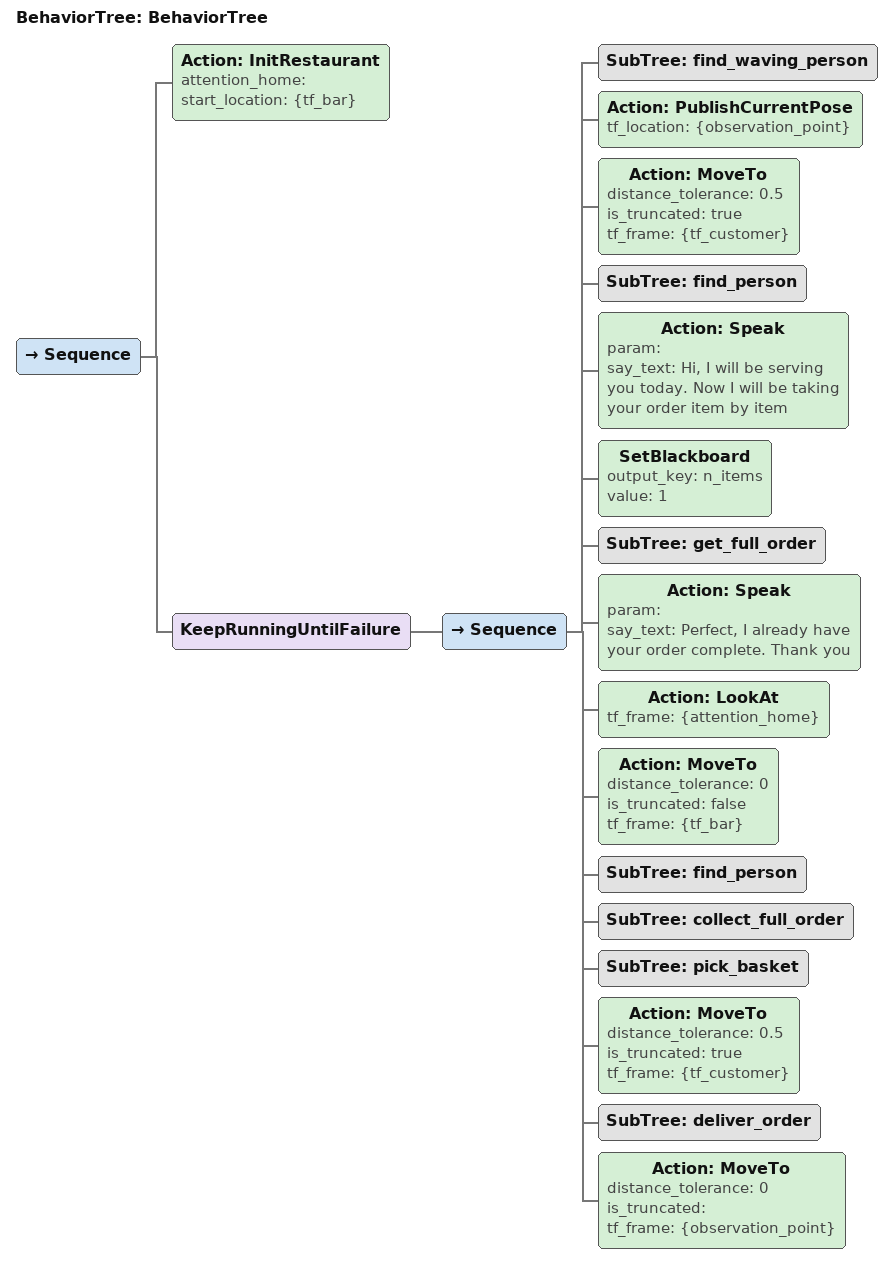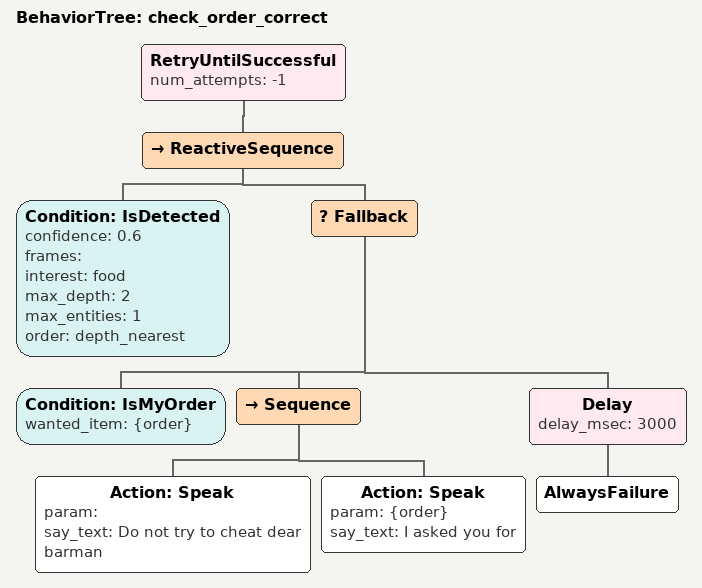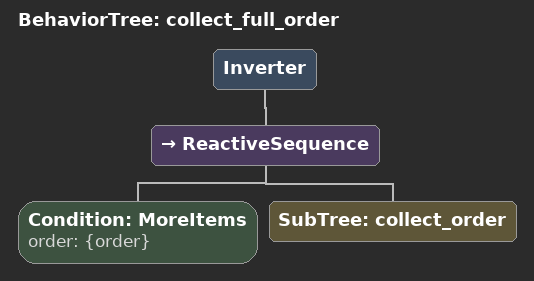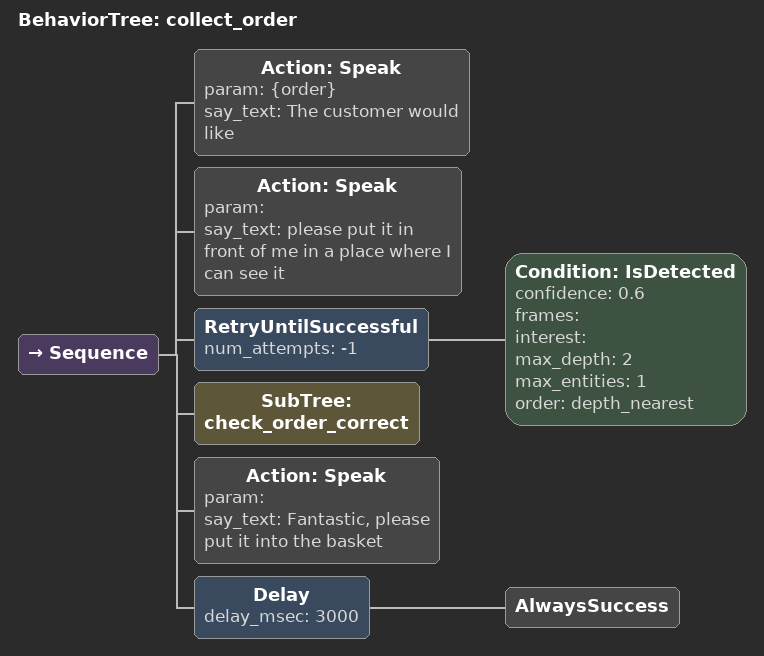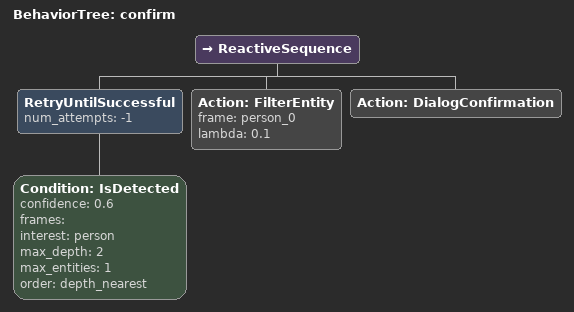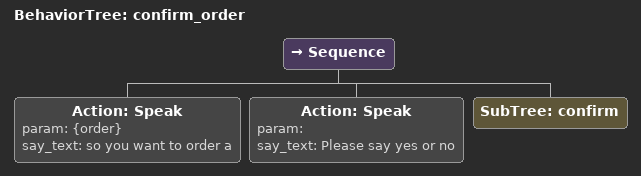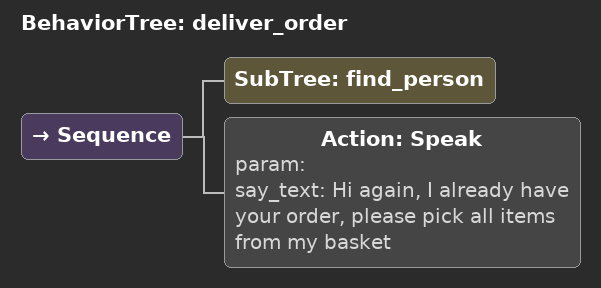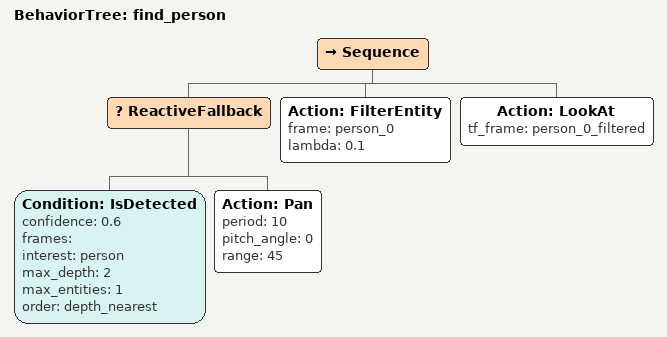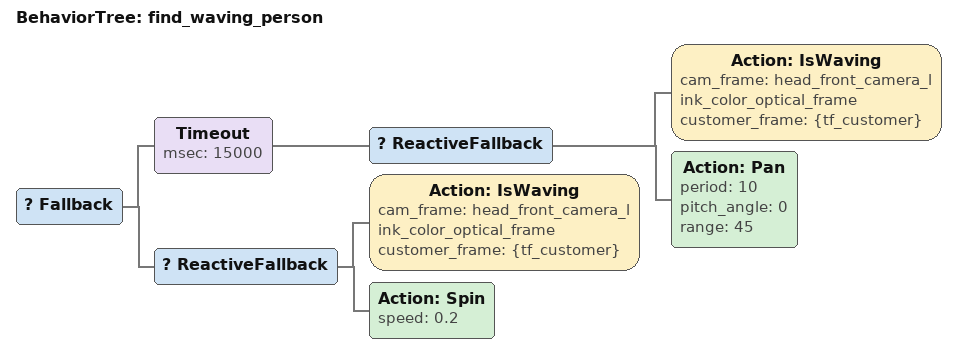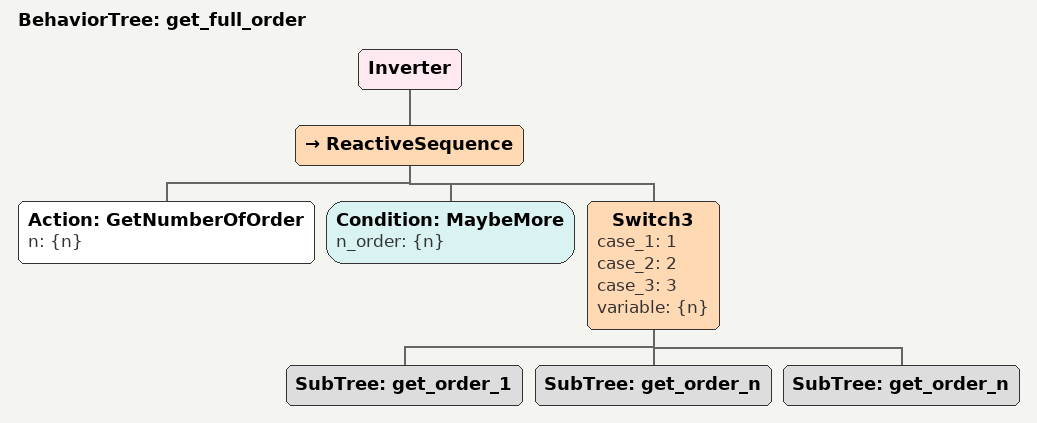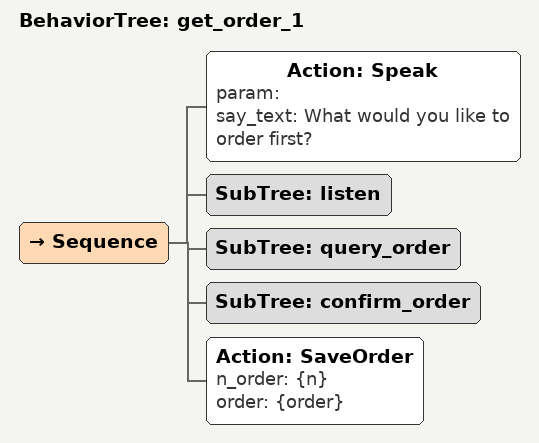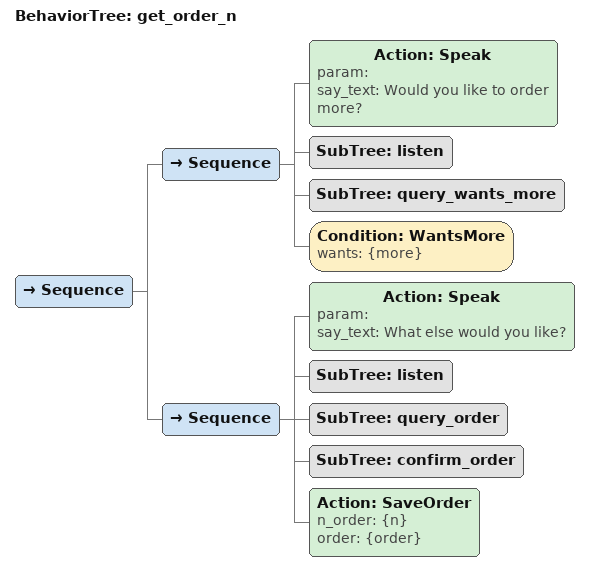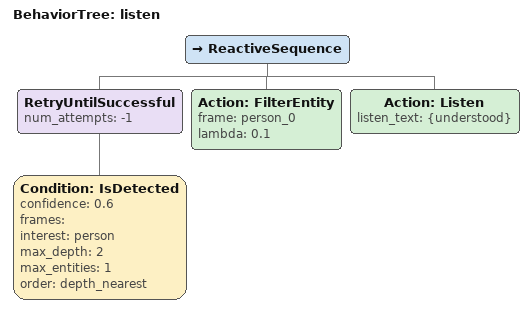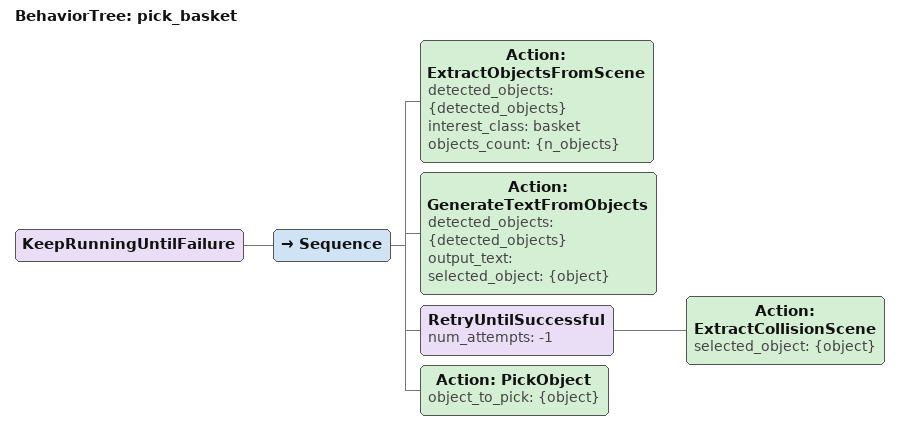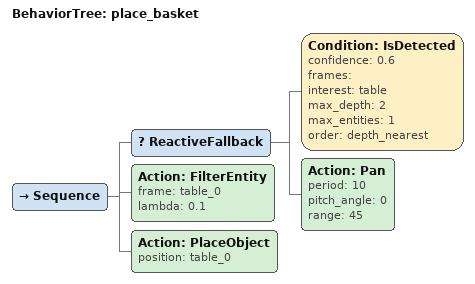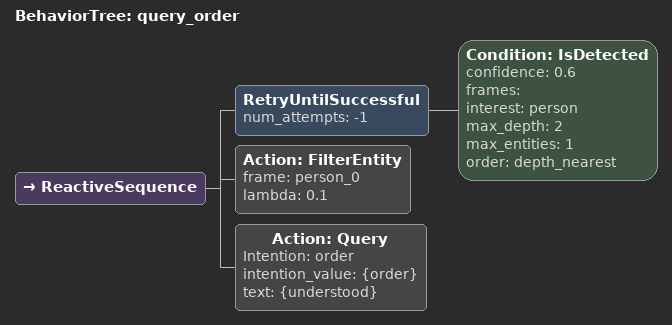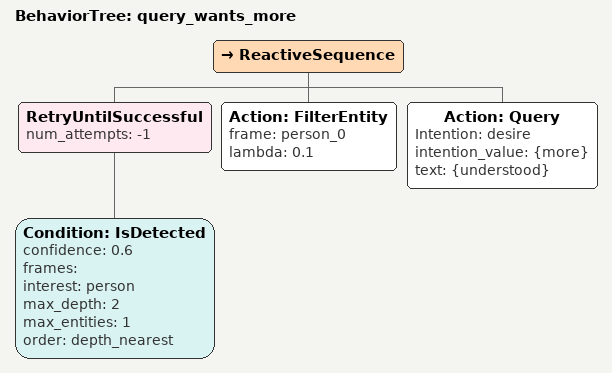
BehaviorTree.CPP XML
<?xml version="1.0"?>
<root main_tree_to_execute="BehaviorTree">
    <BehaviorTree ID="BehaviorTree">
        <Sequence>
            <Action ID="InitRestaurant" attention_home="" start_location="{tf_bar}"/>
            <KeepRunningUntilFailure>
                <Sequence>
                    <SubTree ID="find_waving_person"/>
                    <Action ID="PublishCurrentPose" tf_location="{observation_point}"/>
                    <Action ID="MoveTo" distance_tolerance="0.5" is_truncated="true" tf_frame="{tf_customer}"/>
                    <SubTree ID="find_person"/>
                    <Action ID="Speak" param="" say_text="Hi, I will be serving you today. Now I will be taking your order item by item"/>
                    <SetBlackboard output_key="n_items" value="1"/>
                    <SubTree ID="get_full_order"/>
                    <Action ID="Speak" param="" say_text="Perfect, I already have your order complete. Thank you"/>
                    <Action ID="LookAt" tf_frame="{attention_home}"/>
                    <Action ID="MoveTo" distance_tolerance="0" is_truncated="false" tf_frame="{tf_bar}"/>
                    <SubTree ID="find_person"/>
                    <SubTree ID="collect_full_order"/>
                    <SubTree ID="pick_basket"/>
                    <Action ID="MoveTo" distance_tolerance="0.5" is_truncated="true" tf_frame="{tf_customer}"/>
                    <SubTree ID="deliver_order"/>
                    <Action ID="MoveTo" distance_tolerance="0" is_truncated="" tf_frame="{observation_point}"/>
                </Sequence>
            </KeepRunningUntilFailure>
        </Sequence>
    </BehaviorTree>
    <BehaviorTree ID="check_order_correct">
        <RetryUntilSuccessful num_attempts="-1">
            <ReactiveSequence>
                <Condition ID="IsDetected" confidence="0.6" frames="" interest="food" max_depth="2" max_entities="1" order="depth_nearest"/>
                <Fallback>
                    <Condition ID="IsMyOrder" wanted_item="{order}"/>
                    <Sequence>
                        <Action ID="Speak" param="" say_text="Do not try to cheat dear barman"/>
                        <Action ID="Speak" param="{order}" say_text="I asked you for"/>
                    </Sequence>
                    <Delay delay_msec="3000">
                        <AlwaysFailure/>
                    </Delay>
                </Fallback>
            </ReactiveSequence>
        </RetryUntilSuccessful>
    </BehaviorTree>
    <BehaviorTree ID="collect_full_order">
        <Inverter>
            <ReactiveSequence>
                <Condition ID="MoreItems" order="{order}"/>
                <SubTree ID="collect_order"/>
            </ReactiveSequence>
        </Inverter>
    </BehaviorTree>
    <BehaviorTree ID="collect_order">
        <Sequence>
            <Action ID="Speak" param="{order}" say_text="The customer would like"/>
            <Action ID="Speak" param="" say_text="please put it in front of me  in a place where I can see it"/>
            <RetryUntilSuccessful num_attempts="-1">
                <Condition ID="IsDetected" confidence="0.6" frames="" interest="" max_depth="2" max_entities="1" order="depth_nearest"/>
            </RetryUntilSuccessful>
            <SubTree ID="check_order_correct"/>
            <Action ID="Speak" param="" say_text="Fantastic, please put it into the basket"/>
            <Delay delay_msec="3000">
                <AlwaysSuccess/>
            </Delay>
        </Sequence>
    </BehaviorTree>
    <BehaviorTree ID="confirm">
        <ReactiveSequence>
            <RetryUntilSuccessful num_attempts="-1">
                <Condition ID="IsDetected" confidence="0.6" frames="" interest="person" max_depth="2" max_entities="1" order="depth_nearest"/>
            </RetryUntilSuccessful>
            <Action ID="FilterEntity" frame="person_0" lambda="0.1"/>
            <Action ID="DialogConfirmation"/>
        </ReactiveSequence>
    </BehaviorTree>
    <BehaviorTree ID="confirm_order">
        <Sequence>
            <Action ID="Speak" param="{order}" say_text="so you want to order a"/>
            <Action ID="Speak" param="" say_text="Please say yes or no"/>
            <SubTree ID="confirm"/>
        </Sequence>
    </BehaviorTree>
    <BehaviorTree ID="deliver_order">
        <Sequence>
            <SubTree ID="find_person"/>
            <Action ID="Speak" param="" say_text="Hi again, I already have your order, please pick all items from my basket"/>
        </Sequence>
    </BehaviorTree>
    <BehaviorTree ID="find_person">
        <Sequence>
            <ReactiveFallback>
                <Condition ID="IsDetected" confidence="0.6" frames="" interest="person" max_depth="2" max_entities="1" order="depth_nearest"/>
                <Action ID="Pan" period="10" pitch_angle="0" range="45"/>
            </ReactiveFallback>
            <Action ID="FilterEntity" frame="person_0" lambda="0.1"/>
            <Action ID="LookAt" tf_frame="person_0_filtered"/>
        </Sequence>
    </BehaviorTree>
    <BehaviorTree ID="find_waving_person">
        <Fallback>
            <Timeout msec="15000">
                <ReactiveFallback>
                    <Action ID="IsWaving" cam_frame="head_front_camera_link_color_optical_frame" customer_frame="{tf_customer}"/>
                    <Action ID="Pan" period="10" pitch_angle="0" range="45"/>
                </ReactiveFallback>
            </Timeout>
            <ReactiveFallback>
                <Action ID="IsWaving" cam_frame="head_front_camera_link_color_optical_frame" customer_frame="{tf_customer}"/>
                <Action ID="Spin" speed="0.2"/>
            </ReactiveFallback>
        </Fallback>
    </BehaviorTree>
    <BehaviorTree ID="get_full_order">
        <Inverter>
            <ReactiveSequence>
                <Action ID="GetNumberOfOrder" n="{n}"/>
                <Condition ID="MaybeMore" n_order="{n}"/>
                <Switch3 case_1="1" case_2="2" case_3="3" variable="{n}">
                    <SubTree ID="get_order_1"/>
                    <SubTree ID="get_order_n"/>
                    <SubTree ID="get_order_n"/>
                </Switch3>
            </ReactiveSequence>
        </Inverter>
    </BehaviorTree>
    <BehaviorTree ID="get_order_1">
        <Sequence>
            <Action ID="Speak" param="" say_text="What would you like to order first?"/>
            <SubTree ID="listen"/>
            <SubTree ID="query_order"/>
            <SubTree ID="confirm_order"/>
            <Action ID="SaveOrder" n_order="{n}" order="{order}"/>
        </Sequence>
    </BehaviorTree>
    <BehaviorTree ID="get_order_n">
        <Sequence>
            <Sequence>
                <Action ID="Speak" param="" say_text="Would you like to order more?"/>
                <SubTree ID="listen"/>
                <SubTree ID="query_wants_more"/>
                <Condition ID="WantsMore" wants="{more}"/>
            </Sequence>
            <Sequence>
                <Action ID="Speak" param="" say_text="What else would you like?"/>
                <SubTree ID="listen"/>
                <SubTree ID="query_order"/>
                <SubTree ID="confirm_order"/>
                <Action ID="SaveOrder" n_order="{n}" order="{order}"/>
            </Sequence>
        </Sequence>
    </BehaviorTree>
    <BehaviorTree ID="listen">
        <ReactiveSequence>
            <RetryUntilSuccessful num_attempts="-1">
                <Condition ID="IsDetected" confidence="0.6" frames="" interest="person" max_depth="2" max_entities="1" order="depth_nearest"/>
            </RetryUntilSuccessful>
            <Action ID="FilterEntity" frame="person_0" lambda="0.1"/>
            <Action ID="Listen" listen_text="{understood}"/>
        </ReactiveSequence>
    </BehaviorTree>
    <BehaviorTree ID="pick_basket">
        <KeepRunningUntilFailure>
            <Sequence>
                <Action ID="ExtractObjectsFromScene" detected_objects="{detected_objects}" interest_class="basket" objects_count="{n_objects}"/>
                <Action ID="GenerateTextFromObjects" detected_objects="{detected_objects}" output_text="" selected_object="{object}"/>
                <RetryUntilSuccessful num_attempts="-1">
                    <Action ID="ExtractCollisionScene" selected_object="{object}"/>
                </RetryUntilSuccessful>
                <Action ID="PickObject" object_to_pick="{object}"/>
            </Sequence>
        </KeepRunningUntilFailure>
    </BehaviorTree>
    <BehaviorTree ID="place_basket">
        <Sequence>
            <ReactiveFallback>
                <Condition ID="IsDetected" confidence="0.6" frames="" interest="table" max_depth="2" max_entities="1" order="depth_nearest"/>
                <Action ID="Pan" period="10" pitch_angle="0" range="45"/>
            </ReactiveFallback>
            <Action ID="FilterEntity" frame="table_0" lambda="0.1"/>
            <Action ID="PlaceObject" position="table_0"/>
        </Sequence>
    </BehaviorTree>
    <BehaviorTree ID="query_order">
        <ReactiveSequence>
            <RetryUntilSuccessful num_attempts="-1">
                <Condition ID="IsDetected" confidence="0.6" frames="" interest="person" max_depth="2" max_entities="1" order="depth_nearest"/>
            </RetryUntilSuccessful>
            <Action ID="FilterEntity" frame="person_0" lambda="0.1"/>
            <Action ID="Query" Intention="order" intention_value="{order}" text="{understood}"/>
        </ReactiveSequence>
    </BehaviorTree>
    <BehaviorTree ID="query_wants_more">
        <ReactiveSequence>
            <RetryUntilSuccessful num_attempts="-1">
                <Condition ID="IsDetected" confidence="0.6" frames="" interest="person" max_depth="2" max_entities="1" order="depth_nearest"/>
            </RetryUntilSuccessful>
            <Action ID="FilterEntity" frame="person_0" lambda="0.1"/>
            <Action ID="Query" Intention="desire" intention_value="{more}" text="{understood}"/>
        </ReactiveSequence>
    </BehaviorTree>
</root>
